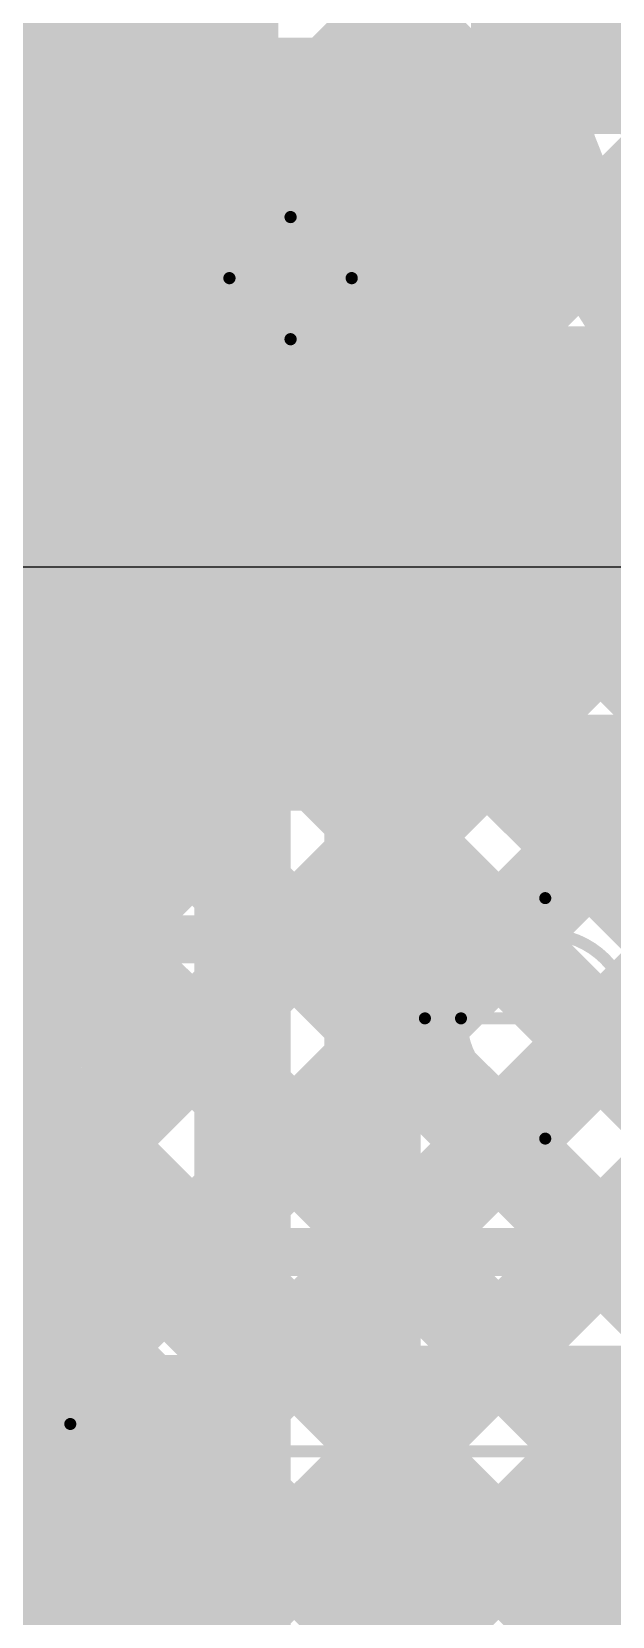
# Model space of a CAD drawing. Header units: millimetres. Extents: x 13 to 259, y -2 to 326.
# Drawn here: x 90.97 to 93.39, y 127.44 to 134.02 of the extents above; entities that cross this region are included whole.
import ezdxf

# ---------------------------------------------------------------- set-up
doc = ezdxf.new("R2010")
doc.units = ezdxf.units.MM
for name, color, linetype in [('BottomLayer', 5, 'Continuous'), ('BottomSolder', 6, 'Continuous'), ('ConnectLayer', 7, 'Continuous'), ('DrillDrawing', 1, 'Continuous'), ('Mechanical14', 56, 'Continuous'), ('Mechanical15', 56, 'Continuous'), ('Mechanical34', 56, 'Continuous'), ('MidLayer1', 16, 'Continuous'), ('MidLayer2', 76, 'Continuous'), ('MidLayer3', 90, 'Continuous'), ('MidLayer4', 156, 'Continuous'), ('MidLayer5', 130, 'Continuous'), ('MidLayer6', 216, 'Continuous'), ('MultiLayer', 9, 'Continuous'), ('TopLayer', 1, 'Continuous'), ('TopOverlay', 2, 'Continuous'), ('TopPaste', 8, 'Continuous'), ('TopSolder', 216, 'Continuous')]:
    doc.layers.add(name, color=color, linetype=linetype)

# ---------------------------------------------------------------- blocks, each defined once
blk = doc.blocks.new('CAPC1005X55N_140')
at = {"layer": 'Mechanical14', "const_width": 0.1}
for points in [[(-0.5249, -0.2749), (-0.5249, 0.2751)], [(-0.5249, 0.2751), (0.5251, 0.2751)], [(0.5251, -0.2749), (0.5251, 0.2751)], [(-0.5249, -0.2749), (0.5251, -0.2749)]]:
    blk.add_lwpolyline(points, dxfattribs=at)
at = {"layer": 'Mechanical14', "const_width": 0.05}
for points in [[(-0.5499, 0.2751, 1), (-0.5, 0.2751, 1)], [(-0.5499, 0.2751, 1), (-0.5, 0.2751, 1)], [(0.5001, 0.2751, 1), (0.55, 0.2751, 1)], [(0.5001, 0.2751, 1), (0.55, 0.2751, 1)], [(-0.5499, -0.2749, 1), (-0.5, -0.2749, 1)], [(-0.5499, -0.2749, 1), (-0.5, -0.2749, 1)], [(0.5001, -0.2749, 1), (0.55, -0.2749, 1)], [(0.5001, -0.2749, 1), (0.55, -0.2749, 1)]]:
    blk.add_lwpolyline(points, format="xyb", close=True, dxfattribs=at)
at = {"layer": 'Mechanical15', "const_width": 0.05}
for points in [[(-0.91, -0.46), (-0.91, 0.46)], [(-0.91, 0.46), (0.91, 0.46)], [(0, -0.5), (0, 0.5)], [(0.91, -0.46), (0.91, 0.46)], [(-0.5, 0), (0.5, 0)], [(-0.91, -0.46), (0.91, -0.46)]]:
    blk.add_lwpolyline(points, dxfattribs=at)
at = {"layer": 'Mechanical15', "const_width": 0.025}
for points in [[(-0.9225, 0.46, 1), (-0.8975, 0.46, 1)], [(-0.9225, 0.46, 1), (-0.8975, 0.46, 1)], [(-0.0125, 0.5, 1), (0.0125, 0.5, 1)], [(0.8975, 0.46, 1), (0.9225, 0.46, 1)], [(0.8975, 0.46, 1), (0.9225, 0.46, 1)], [(-0.5125, 0, 1), (-0.4875, 0, 1)], [(0.4875, 0, 1), (0.5125, 0, 1)], [(-0.9225, -0.46, 1), (-0.8975, -0.46, 1)], [(-0.9225, -0.46, 1), (-0.8975, -0.46, 1)], [(0.8975, -0.46, 1), (0.9225, -0.46, 1)], [(0.8975, -0.46, 1), (0.9225, -0.46, 1)], [(-0.0125, -0.5, 1), (0.0125, -0.5, 1)]]:
    blk.add_lwpolyline(points, format="xyb", close=True, dxfattribs=at)
at = {"layer": 'TopLayer'}
for points in [[(-0.76, -0.31), (-0.14, -0.31), (-0.76, 0.31), (-0.14, 0.31)], [(0.14, -0.31), (0.76, -0.31), (0.14, 0.31), (0.76, 0.31)]]:
    blk.add_solid(points, dxfattribs=at)
at = {"layer": 'TopPaste'}
for points in [[(-0.76, -0.31), (-0.14, -0.31), (-0.76, 0.31), (-0.14, 0.31)], [(0.14, -0.31), (0.76, -0.31), (0.14, 0.31), (0.76, 0.31)]]:
    blk.add_solid(points, dxfattribs=at)
at = {"layer": 'TopSolder'}
for points in [[(-0.8616, -0.4116), (-0.0384, -0.4116), (-0.8616, 0.4116), (-0.0384, 0.4116)], [(0.0384, -0.4116), (0.8616, -0.4116), (0.0384, 0.4116), (0.8616, 0.4116)]]:
    blk.add_solid(points, dxfattribs=at)
blk = doc.blocks.new('SOP65P640X120_8N_149')
at = {"layer": 'Mechanical14', "const_width": 0.1}
for points in [[(2.2, 1.5), (-2.2, 1.5)], [(2.2, -1.5), (-2.2, -1.5)]]:
    blk.add_lwpolyline(points, dxfattribs=at)
at = {"layer": 'Mechanical15', "const_width": 0.05}
for points in [[(3.9, 1.8), (-3.9, 1.8)], [(0, 0.5), (0, -0.5)], [(0.5, 0), (-0.5, 0)], [(3.9, -1.8), (-3.9, -1.8)]]:
    blk.add_lwpolyline(points, dxfattribs=at)
at = {"layer": 'Mechanical15'}
for points, const_width in [([(-0.0125, 0.5, 1), (0.0125, 0.5, 1)], 0.025), ([(0.35, 0, 1), (-0.35, 0, 1)], 0.05), ([(0.3375, 0, 1), (0.3625, 0, 1)], 0.025), ([(0.4875, 0, 1), (0.5125, 0, 1)], 0.025), ([(-0.0125, -0.5, 1), (0.0125, -0.5, 1)], 0.025)]:
    blk.add_lwpolyline(points, format="xyb", close=True, dxfattribs=dict(at, const_width=const_width))
at = {"layer": 'TopOverlay', "const_width": 0.2}
for points in [[(1.825, 1.5), (-1.825, 1.5)], [(1.825, 1.5), (1.825, -1.5)], [(1.825, -1.5), (-1.825, -1.5)]]:
    blk.add_lwpolyline(points, dxfattribs=at)
at = {"layer": 'TopOverlay', "const_width": 0.1}
for points in [[(1.775, 1.5, 1), (1.875, 1.5, 1)], [(1.775, 1.5, 1), (1.875, 1.5, 1)], [(1.775, -1.5, 1), (1.875, -1.5, 1)], [(1.775, -1.5, 1), (1.875, -1.5, 1)]]:
    blk.add_lwpolyline(points, format="xyb", close=True, dxfattribs=at)
at = {"layer": 'TopSolder'}
for points in [[(2.0484, 0.6484), (3.7516, 0.6484), (2.0484, 1.3016), (3.7516, 1.3016)], [(2.0484, -0.0016), (3.7516, -0.0016), (2.0484, 0.6516), (3.7516, 0.6516)], [(2.0484, -0.6516), (3.7516, -0.6516), (2.0484, 0.0016), (3.7516, 0.0016)], [(2.0484, -1.3016), (3.7516, -1.3016), (2.0484, -0.6484), (3.7516, -0.6484)]]:
    blk.add_solid(points, dxfattribs=at)
blk = doc.blocks.new('MTG240_400_169')
at = {"layer": 'BottomLayer', "const_width": 2}
blk.add_lwpolyline([(-1, 0, 1), (1, 0, 1)], format="xyb", close=True, dxfattribs=at)
at = {"layer": 'BottomSolder', "const_width": 2.1016}
blk.add_lwpolyline([(-1.0508, 0, 1), (1.0508, 0, 1)], format="xyb", close=True, dxfattribs=at)
at = {"layer": 'MidLayer1', "const_width": 2}
blk.add_lwpolyline([(-1, 0, 1), (1, 0, 1)], format="xyb", close=True, dxfattribs=at)
at = {"layer": 'MidLayer2', "const_width": 2}
blk.add_lwpolyline([(-1, 0, 1), (1, 0, 1)], format="xyb", close=True, dxfattribs=at)
at = {"layer": 'MidLayer3', "const_width": 2}
blk.add_lwpolyline([(-1, 0, 1), (1, 0, 1)], format="xyb", close=True, dxfattribs=at)
at = {"layer": 'MidLayer4', "const_width": 2}
blk.add_lwpolyline([(-1, 0, 1), (1, 0, 1)], format="xyb", close=True, dxfattribs=at)
at = {"layer": 'MidLayer5', "const_width": 2}
blk.add_lwpolyline([(-1, 0, 1), (1, 0, 1)], format="xyb", close=True, dxfattribs=at)
at = {"layer": 'MidLayer6', "const_width": 2}
blk.add_lwpolyline([(-1, 0, 1), (1, 0, 1)], format="xyb", close=True, dxfattribs=at)
at = {"layer": 'MultiLayer', "const_width": 2}
blk.add_lwpolyline([(-1, 0, 1), (1, 0, 1)], format="xyb", close=True, dxfattribs=at)
at = {"layer": 'TopLayer', "const_width": 2}
blk.add_lwpolyline([(-1, 0, 1), (1, 0, 1)], format="xyb", close=True, dxfattribs=at)
at = {"layer": 'TopSolder', "const_width": 2.1016}
blk.add_lwpolyline([(-1.0508, 0, 1), (1.0508, 0, 1)], format="xyb", close=True, dxfattribs=at)

msp = doc.modelspace()

# ---------------------------------------------------------------- linework, layer by layer
at = {"layer": 'BottomLayer', "const_width": 0.3}
msp.add_lwpolyline([(91.9001, 133, 1), (92.2001, 133, 1)], format="xyb", close=True, dxfattribs=at)
at = {"layer": 'ConnectLayer', "const_width": 0.4}
for points in [[(86.8025, 136.36), (91.4225, 131.74)], [(87.651, 136.36), (95.0356, 128.9754)], [(87.651, 136.36), (95.0356, 128.9754)], [(87.651, 136.36), (95.0356, 128.9754)], [(88.2346, 131.5095), (93.0851, 136.36)], [(88.4995, 136.36), (91.5124, 133.3471)], [(88.4995, 136.36), (91.5124, 133.3471)], [(88.4995, 136.36), (95.3751, 129.4844)], [(89.3136, 131.74), (93.9336, 136.36)], [(89.348, 136.36), (92.0683, 133.6398)], [(89.348, 136.36), (92.0683, 133.6398)], [(89.348, 136.36), (95.1328, 130.5753)], [(90.0921, 131.67), (94.7822, 136.36)], [(90.1966, 136.36), (93.1827, 133.3739)], [(90.1966, 136.36), (93.1827, 133.3739)], [(90.1966, 136.36), (95.7251, 130.8315)], [(90.2136, 133.4885), (93.0851, 136.36)], [(90.2136, 133.4885), (93.0851, 136.36)], [(90.4218, 132.8482), (93.9336, 136.36)], [(90.4218, 132.8482), (93.9336, 136.36)], [(91.0107, 131.74), (95.6307, 136.36)], [(91.0451, 136.36), (96.0387, 131.3664)], [(91.1998, 132.35), (91.1998, 136.36)], [(91.7998, 132.35), (91.7998, 136.36)], [(91.8591, 131.7399), (96.4792, 136.36)], [(92.3561, 131.3884), (97.3277, 136.36)], [(92.39, 128.0282), (100.7219, 136.36)], [(92.39, 128.8767), (99.8733, 136.36)], [(92.39, 129.7253), (99.0248, 136.36)], [(92.39, 130.5738), (98.1763, 136.36)], [(92.3998, 132.35), (92.3998, 136.36)], [(92.9998, 132.35), (92.9998, 136.36)], [(88.5504, 123.34), (100.5204, 135.3101)], [(88.5504, 123.34), (100.5204, 135.3101)], [(92.062, 133.6399), (93.0149, 134.5928)], [(92.062, 133.6399), (93.0149, 134.5928)], [(68.24, 133.7997), (151.36, 133.7997)], [(92.5993, 133.3286), (93.0534, 133.7827)], [(92.5993, 133.3286), (93.0534, 133.7827)], [(68.24, 133.1997), (151.36, 133.1997)], [(90.8855, 130.7663), (93.2828, 133.1636)], [(90.8855, 130.7663), (93.2828, 133.1636)], [(89.9092, 131.487), (91.4102, 132.9881)], [(89.9092, 131.487), (91.4102, 132.9881)], [(92.6898, 133.0182), (95.8632, 129.8448)], [(92.6898, 133.0182), (95.8632, 129.8448)], [(90.396, 132.7665), (96.743, 126.4194)], [(90.396, 132.7665), (96.743, 126.4194)], [(91.1894, 130.2216), (93.636, 132.6683)], [(91.1894, 130.2216), (93.636, 132.6683)], [(68.24, 132.5997), (100.2611, 132.5997)], [(90.3955, 131.1249), (91.7215, 132.4508)], [(90.3955, 131.1249), (91.7215, 132.4508)], [(92.3972, 132.4623), (95.3751, 129.4844)], [(92.3972, 132.4623), (95.3751, 129.4844)], [(81.5107, 132.35), (100.0114, 132.35)], [(89.9387, 132.3752), (97.3998, 124.9142)], [(89.9387, 132.3752), (97.3998, 124.9142)], [(91.092, 129.2757), (94.0971, 132.2809)], [(91.092, 129.2757), (94.0971, 132.2809)], [(90.6604, 126.2986), (96.5541, 132.1923)], [(90.6604, 126.2986), (96.5541, 132.1923)], [(90.9577, 128.2929), (94.6741, 132.0093)], [(90.9577, 128.2929), (94.6741, 132.0093)], [(91.2646, 127.7513), (95.4103, 131.897)], [(91.2646, 127.7513), (95.4103, 131.897)], [(90.3581, 131.74), (91.85, 131.74)], [(90.3581, 131.2), (91.85, 131.2)], [(90.8856, 130.7663), (91.3193, 131.2)], [(91.1139, 131.2), (91.85, 130.4639)], [(91.85, 127.0846), (91.85, 131.2)], [(92.39, 127.0846), (92.39, 131.2)], [(90.4339, 130.985), (99.95, 130.985)], [(90.8855, 130.7663), (91.1042, 130.985)], [(90.9577, 128.2929), (93.6498, 130.985)], [(91.092, 129.2757), (92.8013, 130.985)], [(91.1894, 130.2216), (91.9527, 130.985)], [(91.2646, 127.7513), (94.4983, 130.985)], [(91.3289, 130.985), (94.5298, 127.7841)], [(92.0868, 127.725), (95.3469, 130.985)], [(92.1775, 130.985), (94.9541, 128.2084)], [(92.9354, 127.725), (96.1954, 130.985)], [(93.026, 130.985), (95.0356, 128.9754)], [(91.1894, 130.2216), (91.85, 130.8823)], [(92.39, 130.7724), (102.1034, 121.0591)], [(91.1895, 130.2759), (94.6233, 126.8421)], [(91.1895, 130.2759), (94.6233, 126.8421)], [(91.1895, 130.2759), (91.85, 129.6154)], [(91.1895, 130.2759), (93.7404, 127.725)], [(90.0901, 128.2738), (91.85, 130.0337)], [(92.39, 129.9239), (101.7186, 120.5953)], [(92.39, 127.1797), (95.1337, 129.9234)], [(90.884, 129.7329), (94.3179, 126.299)], [(90.884, 129.7329), (94.3179, 126.299)], [(90.884, 129.7329), (91.85, 128.7668)], [(90.884, 129.7329), (92.8919, 127.725)], [(90.3948, 129.3735), (91.85, 127.9183)], [(90.3596, 127.6947), (91.85, 129.1852)], [(92.39, 129.0754), (101.3046, 120.1608)], [(89.0761, 123.0172), (95.0357, 128.9768)], [(89.9071, 129.0128), (91.8352, 127.0846)], [(92.8504, 126.7915), (95.0357, 128.9768)], [(92.8504, 126.7915), (95.0357, 128.9768)], [(91.1119, 128.6565), (110.2035, 109.5649)], [(91.1119, 128.6565), (98.7033, 121.065)], [(91.1119, 128.6565), (92.0433, 127.725)], [(90.598, 127.0846), (91.85, 128.3367)], [(92.39, 128.2268), (100.809, 119.8079)], [(90.3614, 127.7099), (90.9867, 127.0846)], [(91.2629, 127.725), (94.4708, 127.725)], [(91.2547, 127.6651), (92.1281, 126.7917)], [(91.2547, 127.6651), (92.1281, 126.7917)], [(91.4465, 127.0846), (91.85, 127.4881)], [(92.39, 127.3783), (101.7186, 118.0497)]]:
    msp.add_lwpolyline(points, dxfattribs=at)
for points in [[(97.803, 134.3, -1.71491), (94.1628, 136.36)], [(97.803, 134.3, -1.71491), (94.1628, 136.36)], [(91.85, 131.74, -0.414214), (92.39, 131.2)], [(91.85, 131.74, -0.414214), (92.39, 131.2)], [(90.4341, 130.8162, -0.500434), (91.19, 130.25)], [(90.4341, 130.8162, -0.500434), (91.19, 130.25)], [(90.4341, 130.8162, -0.500434), (91.19, 130.25)], [(90.4341, 130.8162, -0.500434), (91.19, 130.25)], [(91.19, 130.25, -1.073949), (90.016, 130.3338)], [(91.19, 130.25, -1.073949), (90.016, 130.3338)], [(91.19, 130.25, -1.073949), (90.016, 130.3338)], [(91.19, 130.25, -0.500435), (90.4341, 129.6838)], [(90.5984, 128.36, -2.409559), (91.19, 128.95)], [(90.5984, 128.36, -2.409559), (91.19, 128.95)], [(90.5984, 128.36, -2.409559), (91.19, 128.95)], [(91.19, 128.95, -0.376569), (90.6767, 128.365)], [(91.19, 128.95, -0.376569), (90.6767, 128.365)], [(91.19, 128.95, -0.376569), (90.6767, 128.365)], [(90.6767, 128.365, -0.413414), (91.265, 127.775)], [(90.6767, 128.365, -0.413414), (91.265, 127.775)], [(90.6767, 128.365, -0.413414), (91.265, 127.775)], [(91.265, 127.775, -2.208052), (90.5984, 128.36)], [(91.265, 127.775, -2.208052), (90.5984, 128.36)]]:
    msp.add_lwpolyline(points, format="xyb", dxfattribs=at)
at = {"layer": 'ConnectLayer'}
for points, const_width in [([(92.9534, 133.7827, 1), (93.1534, 133.7827, 1)], 0.2), ([(92.9534, 133.7827, 1), (93.1534, 133.7827, 1)], 0.2), ([(92.6901, 133, 1), (91.4101, 133, 1)], 0.4), ([(92.6901, 133, 1), (91.4101, 133, 1)], 0.4), ([(91.962, 133.6399, 1), (92.162, 133.6399, 1)], 0.2), ([(91.962, 133.6399, 1), (92.162, 133.6399, 1)], 0.2), ([(91.9683, 133.6398, 1), (92.1683, 133.6398, 1)], 0.2), ([(91.9683, 133.6398, 1), (92.1683, 133.6398, 1)], 0.2), ([(93.0827, 133.3739, 1), (93.2827, 133.3739, 1)], 0.2), ([(93.0827, 133.3739, 1), (93.2827, 133.3739, 1)], 0.2), ([(91.4124, 133.3471, 1), (91.6124, 133.3471, 1)], 0.2), ([(91.4124, 133.3471, 1), (91.6124, 133.3471, 1)], 0.2), ([(92.4993, 133.3286, 1), (92.6993, 133.3286, 1)], 0.2), ([(92.4993, 133.3286, 1), (92.6993, 133.3286, 1)], 0.2), ([(93.1828, 133.1636, 1), (93.3828, 133.1636, 1)], 0.2), ([(93.1828, 133.1636, 1), (93.3828, 133.1636, 1)], 0.2), ([(91.3101, 133, 1), (91.5101, 133, 1)], 0.2), ([(91.3101, 133, 1), (91.5101, 133, 1)], 0.2), ([(91.3102, 132.9881, 1), (91.5102, 132.9881, 1)], 0.2), ([(91.3102, 132.9881, 1), (91.5102, 132.9881, 1)], 0.2), ([(92.5898, 133.0182, 1), (92.7898, 133.0182, 1)], 0.2), ([(92.5898, 133.0182, 1), (92.7898, 133.0182, 1)], 0.2), ([(92.5901, 133, 1), (92.7901, 133, 1)], 0.2), ([(92.5901, 133, 1), (92.7901, 133, 1)], 0.2), ([(91.6215, 132.4508, 1), (91.8215, 132.4508, 1)], 0.2), ([(91.6215, 132.4508, 1), (91.8215, 132.4508, 1)], 0.2), ([(92.2972, 132.4623, 1), (92.4972, 132.4623, 1)], 0.2), ([(92.2972, 132.4623, 1), (92.4972, 132.4623, 1)], 0.2), ([(91.0998, 132.35, 1), (91.2998, 132.35, 1)], 0.2), ([(91.6998, 132.35, 1), (91.8998, 132.35, 1)], 0.2), ([(92.2998, 132.35, 1), (92.4998, 132.35, 1)], 0.2), ([(92.8998, 132.35, 1), (93.0998, 132.35, 1)], 0.2), ([(90.9107, 131.74, 1), (91.1107, 131.74, 1)], 0.2), ([(91.3225, 131.74, 1), (91.5225, 131.74, 1)], 0.2), ([(91.75, 131.74, 1), (91.95, 131.74, 1)], 0.2), ([(91.75, 131.74, 1), (91.95, 131.74, 1)], 0.2), ([(91.75, 131.74, 1), (91.95, 131.74, 1)], 0.2), ([(91.7591, 131.7399, 1), (91.9591, 131.7399, 1)], 0.2), ([(92.2561, 131.3884, 1), (92.4561, 131.3884, 1)], 0.2), ([(91.0139, 131.2, 1), (91.2139, 131.2, 1)], 0.2), ([(91.2193, 131.2, 1), (91.4193, 131.2, 1)], 0.2), ([(91.75, 131.2, 1), (91.95, 131.2, 1)], 0.2), ([(91.75, 131.2, 1), (91.95, 131.2, 1)], 0.2), ([(92.29, 131.2, 1), (92.49, 131.2, 1)], 0.2), ([(92.29, 131.2, 1), (92.49, 131.2, 1)], 0.2), ([(92.29, 131.2, 1), (92.49, 131.2, 1)], 0.2), ([(91.0042, 130.985, 1), (91.2042, 130.985, 1)], 0.2), ([(91.2289, 130.985, 1), (91.4289, 130.985, 1)], 0.2), ([(91.8527, 130.985, 1), (92.0527, 130.985, 1)], 0.2), ([(92.0775, 130.985, 1), (92.2775, 130.985, 1)], 0.2), ([(92.7013, 130.985, 1), (92.9013, 130.985, 1)], 0.2), ([(92.926, 130.985, 1), (93.126, 130.985, 1)], 0.2), ([(91.75, 130.8823, 1), (91.95, 130.8823, 1)], 0.2), ([(90.7855, 130.7663, 1), (90.9855, 130.7663, 1)], 0.2), ([(90.7855, 130.7663, 1), (90.9855, 130.7663, 1)], 0.2), ([(90.7855, 130.7663, 1), (90.9855, 130.7663, 1)], 0.2), ([(90.7856, 130.7663, 1), (90.9856, 130.7663, 1)], 0.2), ([(92.29, 130.7724, 1), (92.49, 130.7724, 1)], 0.2), ([(92.29, 130.5738, 1), (92.49, 130.5738, 1)], 0.2), ([(91.75, 130.4639, 1), (91.95, 130.4639, 1)], 0.2), ([(91.0895, 130.2759, 1), (91.2895, 130.2759, 1)], 0.2), ([(91.0895, 130.2759, 1), (91.2895, 130.2759, 1)], 0.2), ([(91.0895, 130.2759, 1), (91.2895, 130.2759, 1)], 0.2), ([(91.0895, 130.2759, 1), (91.2895, 130.2759, 1)], 0.2), ([(91.0894, 130.2216, 1), (91.2894, 130.2216, 1)], 0.2), ([(91.0894, 130.2216, 1), (91.2894, 130.2216, 1)], 0.2), ([(91.0894, 130.2216, 1), (91.2894, 130.2216, 1)], 0.2), ([(91.0894, 130.2216, 1), (91.2894, 130.2216, 1)], 0.2), ([(91.09, 130.25, 1), (91.29, 130.25, 1)], 0.2), ([(91.09, 130.25, 1), (91.29, 130.25, 1)], 0.2), ([(91.09, 130.25, 1), (91.29, 130.25, 1)], 0.2), ([(91.09, 130.25, 1), (91.29, 130.25, 1)], 0.2), ([(91.09, 130.25, 1), (91.29, 130.25, 1)], 0.2), ([(91.09, 130.25, 1), (91.29, 130.25, 1)], 0.2), ([(91.09, 130.25, 1), (91.29, 130.25, 1)], 0.2), ([(91.09, 130.25, 1), (91.29, 130.25, 1)], 0.2), ([(91.75, 130.0337, 1), (91.95, 130.0337, 1)], 0.2), ([(92.29, 129.9239, 1), (92.49, 129.9239, 1)], 0.2), ([(90.784, 129.7329, 1), (90.984, 129.7329, 1)], 0.2), ([(90.784, 129.7329, 1), (90.984, 129.7329, 1)], 0.2), ([(90.784, 129.7329, 1), (90.984, 129.7329, 1)], 0.2), ([(90.784, 129.7329, 1), (90.984, 129.7329, 1)], 0.2), ([(92.29, 129.7253, 1), (92.49, 129.7253, 1)], 0.2), ([(91.75, 129.6154, 1), (91.95, 129.6154, 1)], 0.2), ([(90.992, 129.2757, 1), (91.192, 129.2757, 1)], 0.2), ([(90.992, 129.2757, 1), (91.192, 129.2757, 1)], 0.2), ([(90.992, 129.2757, 1), (91.192, 129.2757, 1)], 0.2), ([(91.75, 129.1852, 1), (91.95, 129.1852, 1)], 0.2), ([(92.29, 129.0754, 1), (92.49, 129.0754, 1)], 0.2), ([(91.09, 128.95, 1), (91.29, 128.95, 1)], 0.2), ([(91.09, 128.95, 1), (91.29, 128.95, 1)], 0.2), ([(91.09, 128.95, 1), (91.29, 128.95, 1)], 0.2), ([(91.09, 128.95, 1), (91.29, 128.95, 1)], 0.2), ([(91.09, 128.95, 1), (91.29, 128.95, 1)], 0.2), ([(91.09, 128.95, 1), (91.29, 128.95, 1)], 0.2), ([(92.29, 128.8767, 1), (92.49, 128.8767, 1)], 0.2), ([(91.75, 128.7668, 1), (91.95, 128.7668, 1)], 0.2), ([(91.0119, 128.6565, 1), (91.2119, 128.6565, 1)], 0.2), ([(91.0119, 128.6565, 1), (91.2119, 128.6565, 1)], 0.2), ([(91.0119, 128.6565, 1), (91.2119, 128.6565, 1)], 0.2), ([(91.75, 128.3367, 1), (91.95, 128.3367, 1)], 0.2), ([(90.8577, 128.2929, 1), (91.0577, 128.2929, 1)], 0.2), ([(90.8577, 128.2929, 1), (91.0577, 128.2929, 1)], 0.2), ([(90.8577, 128.2929, 1), (91.0577, 128.2929, 1)], 0.2), ([(92.29, 128.2268, 1), (92.49, 128.2268, 1)], 0.2), ([(92.29, 128.0282, 1), (92.49, 128.0282, 1)], 0.2), ([(91.75, 127.9183, 1), (91.95, 127.9183, 1)], 0.2), ([(91.165, 127.775, 1), (91.365, 127.775, 1)], 0.2), ([(91.165, 127.775, 1), (91.365, 127.775, 1)], 0.2), ([(91.165, 127.775, 1), (91.365, 127.775, 1)], 0.2), ([(91.165, 127.775, 1), (91.365, 127.775, 1)], 0.2), ([(91.165, 127.775, 1), (91.365, 127.775, 1)], 0.2), ([(91.1629, 127.725, 1), (91.3629, 127.725, 1)], 0.2), ([(91.1646, 127.7513, 1), (91.3646, 127.7513, 1)], 0.2), ([(91.1646, 127.7513, 1), (91.3646, 127.7513, 1)], 0.2), ([(91.1646, 127.7513, 1), (91.3646, 127.7513, 1)], 0.2), ([(91.9433, 127.725, 1), (92.1433, 127.725, 1)], 0.2), ([(91.9868, 127.725, 1), (92.1868, 127.725, 1)], 0.2), ([(92.7919, 127.725, 1), (92.9919, 127.725, 1)], 0.2), ([(92.8354, 127.725, 1), (93.0354, 127.725, 1)], 0.2), ([(91.1547, 127.6651, 1), (91.3547, 127.6651, 1)], 0.2), ([(91.1547, 127.6651, 1), (91.3547, 127.6651, 1)], 0.2), ([(91.75, 127.4881, 1), (91.95, 127.4881, 1)], 0.2), ([(92.29, 127.3783, 1), (92.49, 127.3783, 1)], 0.2)]:
    msp.add_lwpolyline(points, format="xyb", close=True, dxfattribs=dict(at, const_width=const_width))
at = {"layer": 'DrillDrawing', "const_width": 0.0508}
for points in [[(91.7961, 133), (92.0501, 133.254)], [(92.0501, 133.254), (92.3041, 133)], [(91.7961, 133), (92.0501, 132.746)], [(92.0501, 132.746), (92.3041, 133)]]:
    msp.add_lwpolyline(points, dxfattribs=at)
at = {"layer": 'DrillDrawing', "const_width": 0.0254}
for points in [[(92.0374, 133.254, 1), (92.0628, 133.254, 1)], [(92.0374, 133.254, 1), (92.0628, 133.254, 1)], [(91.7834, 133, 1), (91.8088, 133, 1)], [(91.7834, 133, 1), (91.8088, 133, 1)], [(92.2914, 133, 1), (92.3168, 133, 1)], [(92.2914, 133, 1), (92.3168, 133, 1)], [(92.0374, 132.746, 1), (92.0628, 132.746, 1)], [(92.0374, 132.746, 1), (92.0628, 132.746, 1)]]:
    msp.add_lwpolyline(points, format="xyb", close=True, dxfattribs=at)
at = {"layer": 'Mechanical34', "const_width": 0.1}
msp.add_lwpolyline([(81.225, 131.8), (146.8, 131.8)], dxfattribs=at)
at = {"layer": 'MidLayer1', "const_width": 0.3}
msp.add_lwpolyline([(91.9001, 133, 1), (92.2001, 133, 1)], format="xyb", close=True, dxfattribs=at)
at = {"layer": 'MidLayer2'}
for points, const_width in [([(91.9001, 133, 1), (92.2001, 133, 1)], 0.3), ([(92.2, 131.525, 1), (92.3, 131.525, 1)], 0.1), ([(92.2, 131.525, 1), (92.3, 131.525, 1)], 0.1), ([(91.3, 128.95, 1), (91.4, 128.95, 1)], 0.1), ([(91.3, 128.95, 1), (91.4, 128.95, 1)], 0.1)]:
    msp.add_lwpolyline(points, format="xyb", close=True, dxfattribs=dict(at, const_width=const_width))
at = {"layer": 'MidLayer2', "const_width": 0.2}
for points in [[(86.75, 131.525), (92.25, 131.525)], [(92.25, 131.525), (94.175, 129.6)], [(90.86, 129.44), (91.35, 128.95)], [(91.35, 128.95), (95.625, 128.95)]]:
    msp.add_lwpolyline(points, dxfattribs=at)
at = {"layer": 'MidLayer3', "const_width": 0.3}
msp.add_lwpolyline([(91.9001, 133, 1), (92.2001, 133, 1)], format="xyb", close=True, dxfattribs=at)
at = {"layer": 'MidLayer3', "const_width": 0.4}
msp.add_lwpolyline([(89.6407, 131.525), (99.95, 131.525)], dxfattribs=at)
at = {"layer": 'MidLayer4'}
for points, const_width in [([(91.9001, 133, 1), (92.2001, 133, 1)], 0.3), ([(92.9596, 130.25, 1), (93.0596, 130.25, 1)], 0.1), ([(92.9596, 130.25, 1), (93.0596, 130.25, 1)], 0.1), ([(91.733, 128.46, 1), (91.833, 128.46, 1)], 0.1), ([(91.733, 128.46, 1), (91.833, 128.46, 1)], 0.1)]:
    msp.add_lwpolyline(points, format="xyb", close=True, dxfattribs=dict(at, const_width=const_width))
for points, const_width in [([(88.025, 131.9), (103.2157, 131.9)], 0.4), ([(93.0096, 130.25), (93.4996, 130.74)], 0.2), ([(90.6, 130.25), (93.0096, 130.25)], 0.2), ([(90.803, 129.44), (91.783, 128.46)], 0.2), ([(91.783, 128.46), (96.7631, 128.46)], 0.2)]:
    msp.add_lwpolyline(points, dxfattribs=dict(at, const_width=const_width))
at = {"layer": 'MidLayer5', "const_width": 0.3}
msp.add_lwpolyline([(91.9001, 133, 1), (92.2001, 133, 1)], format="xyb", close=True, dxfattribs=at)
at = {"layer": 'MidLayer6', "const_width": 0.3}
msp.add_lwpolyline([(91.9001, 133, 1), (92.2001, 133, 1)], format="xyb", close=True, dxfattribs=at)
at = {"layer": 'MultiLayer', "const_width": 0.3}
msp.add_lwpolyline([(91.9001, 133, 1), (92.2001, 133, 1)], format="xyb", close=True, dxfattribs=at)
at = {"layer": 'TopLayer'}
msp.add_line((81.225, 131.8), (146.775, 131.8), dxfattribs=at)
at = {"layer": 'TopLayer', "const_width": 0.3}
msp.add_lwpolyline([(91.9001, 133, 1), (92.2001, 133, 1)], format="xyb", close=True, dxfattribs=at)

# ---------------------------------------------------------------- block references
for name, p in [('MTG240_400_169', (95.4, 134.3)), ('CAPC1005X55N_140', (90.225, 127.775))]:
    msp.add_blockref(name, p)
at = {"rotation": 180}
msp.add_blockref('SOP65P640X120_8N_149', (93.1082, 129.9218), dxfattribs=at)

doc.saveas('drawing.dxf')
